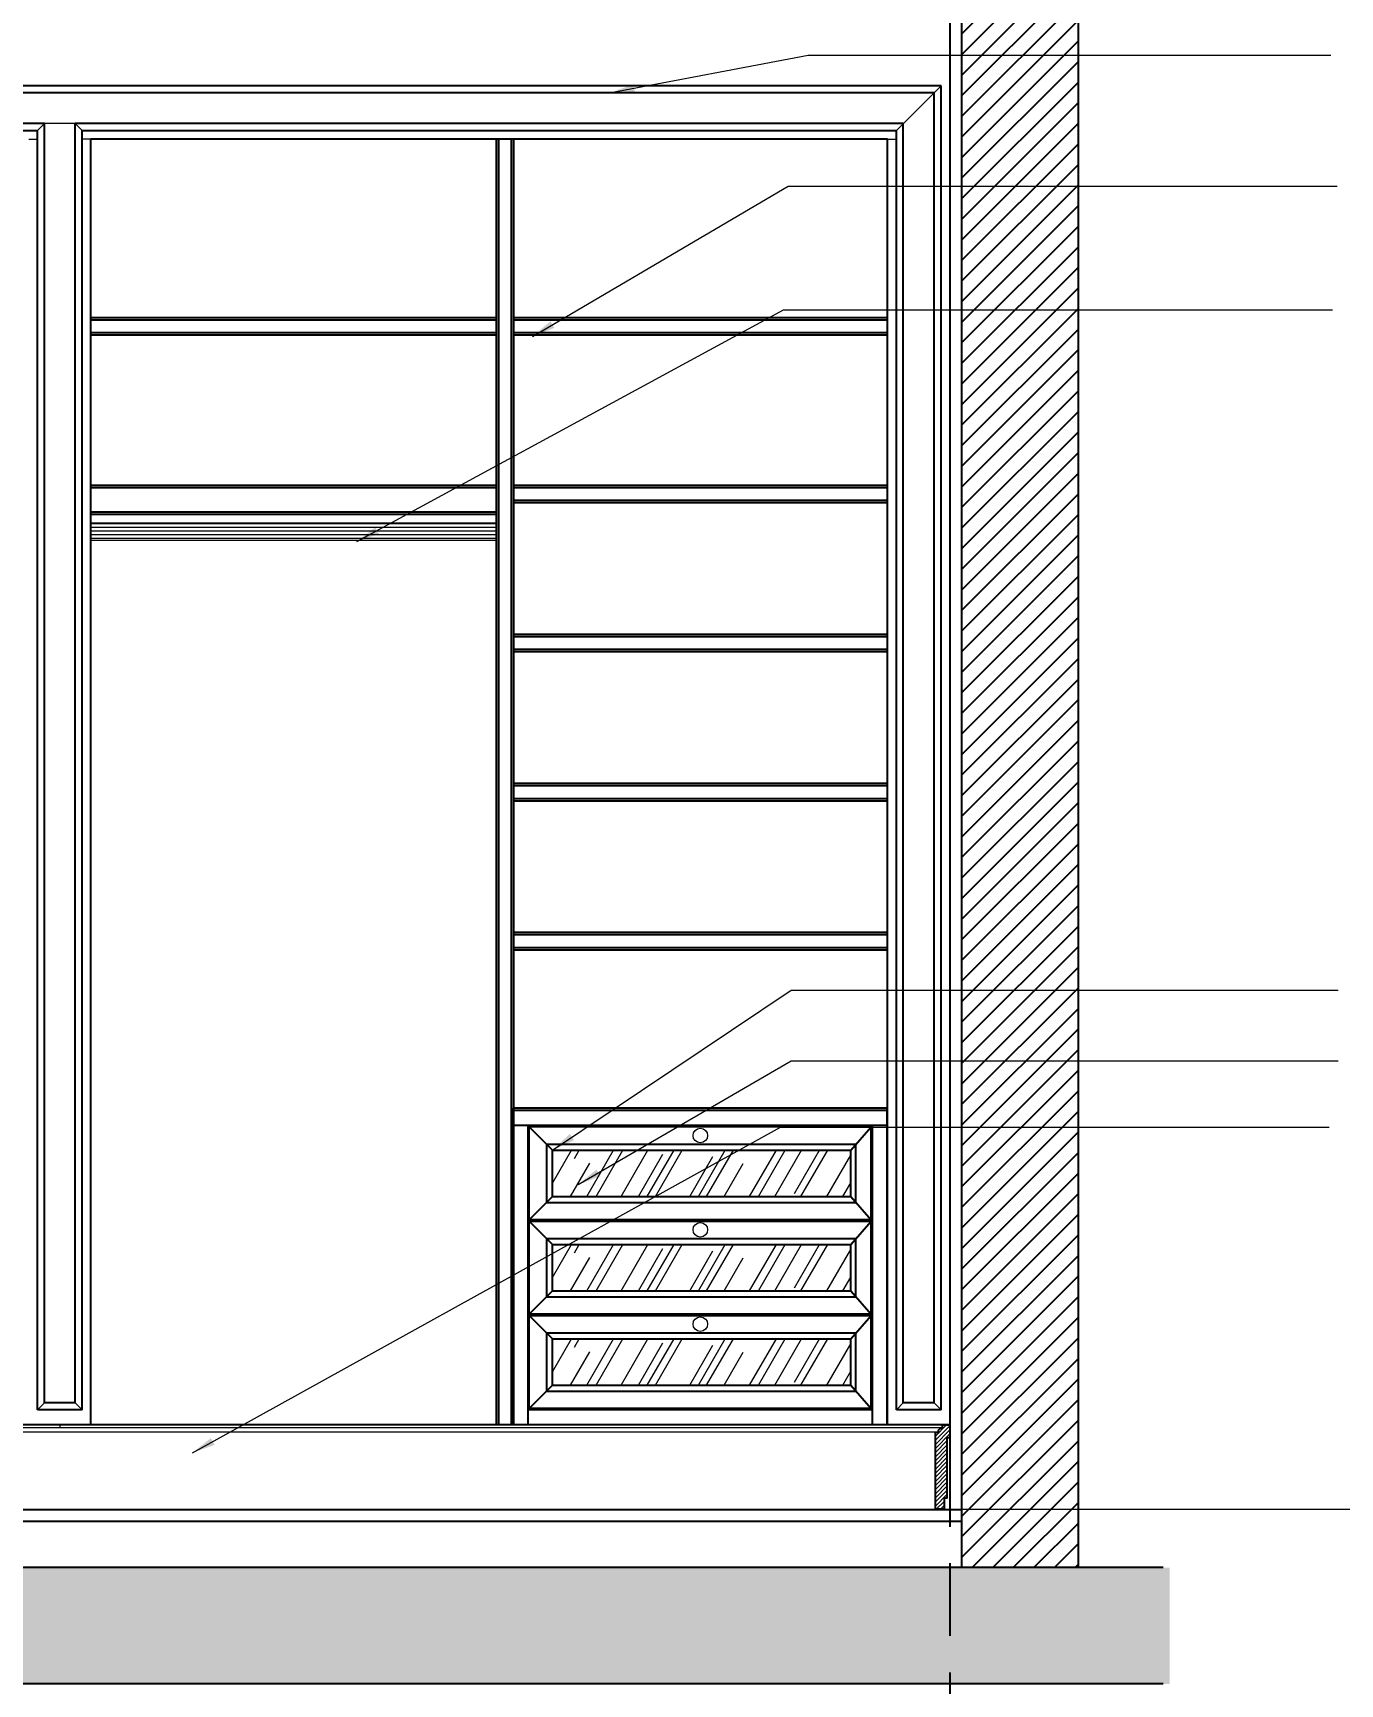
# Model space of a CAD drawing. Header units: inches. Extents: x -12478 to 399182, y -23212 to 525552.
# Drawn here: x 73780 to 76025, y -9408 to -6573 of the extents above; entities that cross this region are included whole.
import ezdxf

# ---------------------------------------------------------------- set-up
doc = ezdxf.new("R2010")
doc.units = ezdxf.units.IN
doc.header["$LTSCALE"] = 1000
doc.header["$MEASUREMENT"] = 0
for name, pattern in [('DASHED', [0.75, 0.5, -0.25]), ('HIDDEN', [0.375, 0.25, -0.125]), ('HIDDEN2', [0.1875, 0.125, -0.0625])]:
    doc.linetypes.add(name, pattern=pattern)
for name, color, linetype, lineweight in [('05 Menuiserie Vue', 4, 'Continuous', 25), ('06 Menuiserie Coupe', 113, 'Continuous', 25), ('06 Quincaillerie', 151, 'Continuous', 15), ('10 Décors et Achures', 54, 'Continuous', 5), ('11 Quincaillerie', 121, 'Continuous', 15), ('A-FLOR-TILE', 8, 'Continuous', 9), ('ID-NOTES', 3, 'Continuous', 0)]:
    doc.layers.add(name, color=color, linetype=linetype, lineweight=lineweight)
for name, color, linetype in [('A-DIM', 9, 'Continuous'), ('A-Hidden', 8, 'HIDDEN'), ('Layer1', 1, 'Continuous'), ('Layer3', 3, 'Continuous'), ('Layer7', 8, 'Continuous'), ('menuiserie', 32, 'Continuous')]:
    doc.layers.add(name, color=color, linetype=linetype)
doc.styles.add('ZZ-Dim All', font='romans.shx', dxfattribs={"width": 0.8})
doc.dimstyles.new('DIM 0200', dxfattribs={"dimscale": 200, "dimtxt": 1, "dimasz": 0.8, "dimexe": 0.5, "dimexo": 1, "dimgap": 0.4, "dimtad": 1, "dimdec": 0, "dimrnd": 10, "dimdsep": 46, "dimtxsty": 'ZZ-Dim All', "dimblk1": 'ARCHTICK', "dimblk2": 'ARCHTICK', "dimsah": 1, "dimcen": 1, "dimdle": 0.5, "dimclrd": 256, "dimclre": 256, "dimclrt": 256, "dimadec": 0, "dimazin": 2, "dimtfac": 1, "dimtdec": 0, "dimtix": 1, "dimtmove": 2, "dimatfit": 2, "dimfxl": 1, "dimfxlon": 1, "dimtolj": 1, "dimtzin": 0, "dimlwd": -1, "dimlwe": -1, "dimarcsym": 0})
doc.dimstyles.new('DIM-100', dxfattribs={"dimscale": 50, "dimtxt": 1.25, "dimasz": 1, "dimexe": 1, "dimexo": 1, "dimgap": 0.6, "dimtad": 1, "dimdec": 0, "dimrnd": 5, "dimdsep": 46, "dimtxsty": 'ZZ-Dim All', "dimblk1": 'ARCHTICK', "dimblk2": 'ARCHTICK', "dimsah": 1, "dimcen": 1, "dimdle": 1, "dimclrd": 256, "dimclre": 8, "dimclrt": 256, "dimazin": 2, "dimtfac": 1, "dimtdec": 0, "dimtix": 1, "dimtmove": 2, "dimatfit": 2, "dimfxl": 0.1, "dimtolj": 1, "dimtzin": 0, "dimlwd": -1, "dimlwe": -1, "dimarcsym": 0})

# ---------------------------------------------------------------- blocks, each defined once
blk = doc.blocks.new('_ARCHTICK')
at = {"color": 0, "linetype": 'ByBlock', "const_width": 0.15}
blk.add_lwpolyline([(-0.5, -0.5), (0.5, 0.5)], dxfattribs=at)
blk = doc.blocks.new('*D848')
at = {"layer": 'A-DIM', "color": 8, "linetype": 'HIDDEN2', "transparency": 16777216}
for p, q in [((72297, -9013.2), (72297, -9698.9)), ((75354.9, -9013.2), (75354.9, -9698.9))]:
    blk.add_line(p, q, dxfattribs=at)
at = {"layer": 'A-DIM', "transparency": 16777216}
blk.add_line((72247, -9648.9), (75404.9, -9648.9), dxfattribs=at)
at = {"layer": 'Defpoints', "color": 0, "transparency": 16777216}
for p in [(72297, -8963.2, 0), (75354.9, -8963.2, 0), (75354.9, -9648.9)]:
    blk.add_point(p, dxfattribs=at)
at = {"layer": 'A-DIM', "transparency": 16777216, "xscale": 50, "yscale": 50, "zscale": 50, "rotation": 180}
blk.add_blockref('_ARCHTICK', (72297, -9648.9), dxfattribs=at)
at = {"layer": 'A-DIM', "transparency": 16777216, "xscale": 50, "yscale": 50, "zscale": 50}
blk.add_blockref('_ARCHTICK', (75354.9, -9648.9), dxfattribs=at)
at = {"layer": 'A-DIM', "color": 3, "transparency": 16777216, "insert": (73826, -9588.9), "char_height": 60, "attachment_point": 5, "style": 'ZZ-Dim All'}
blk.add_mtext('\\A1;3060', dxfattribs=at)

msp = doc.modelspace()

# ---------------------------------------------------------------- hatches: boundary and pattern name
at = {"layer": '10 Décors et Achures'}
h = msp.add_hatch(dxfattribs=at)
h.set_pattern_fill('LINE', color=256, scale=2, style=0)
h.set_pattern_definition([(180, (-45131.796, 13082.6683), (-1e-15, 6.35), [])])
h.paths.add_polyline_path([(73879.5, -7443.7), (73879.5, -7413.7), (74575.4, -7413.7), (74575.4, -7443.7)])
h = msp.add_hatch(dxfattribs=at)
h.set_pattern_fill('AR-RROOF', color=256, scale=3, angle=60, style=0)
h.set_pattern_definition([(60, (74746.89, -8571.19), (17.829, 183.28), [1143, -152.4, 381, -76.2]), (60, (74764.57, -8464.37), (-125.868, -15.318), [228.6, -25.146, 457.2, -57.15]), (60, (74709.85, -8505.81), (153.906, 368.681), [609.6, -106.68, 304.8, -76.2])])
h.paths.add_polyline_path([(75184.9, -8491.2), (75113.1, -8491.2), (75113.1, -8571.2), (75184.9, -8571.2)])
h.paths.add_polyline_path([(74672.4, -8491.2), (74672.4, -8571.2), (75113.1, -8571.2), (75113.1, -8491.2)])
h = msp.add_hatch(dxfattribs=at)
h.set_pattern_fill('AR-RROOF', color=256, scale=3, angle=60, style=0)
h.set_pattern_definition([(60, (74746.89, -8733.19), (17.829, 183.28), [1143, -152.4, 381, -76.2]), (60, (74764.57, -8626.37), (-125.868, -15.318), [228.6, -25.146, 457.2, -57.15]), (60, (74709.85, -8667.81), (153.906, 368.681), [609.6, -106.68, 304.8, -76.2])])
h.paths.add_polyline_path([(75184.9, -8653.2), (75113.1, -8653.2), (75113.1, -8733.2), (75184.9, -8733.2)])
h.paths.add_polyline_path([(74672.4, -8653.2), (74672.4, -8733.2), (75113.1, -8733.2), (75113.1, -8653.2)])
h = msp.add_hatch(dxfattribs=at)
h.set_pattern_fill('AR-RROOF', color=256, scale=3, angle=60, style=0)
h.set_pattern_definition([(60, (74746.89, -8895.19), (17.829, 183.28), [1143, -152.4, 381, -76.2]), (60, (74764.57, -8788.37), (-125.868, -15.318), [228.6, -25.146, 457.2, -57.15]), (60, (74709.85, -8829.81), (153.906, 368.681), [609.6, -106.68, 304.8, -76.2])])
h.paths.add_polyline_path([(75184.9, -8815.2), (75113.1, -8815.2), (75113.1, -8895.2), (75184.9, -8895.2)])
h.paths.add_polyline_path([(74672.4, -8815.2), (74672.4, -8895.2), (75113.1, -8895.2), (75113.1, -8815.2)])
h = msp.add_hatch(dxfattribs=at)
h.set_pattern_fill('ANSI31', color=256, scale=40, angle=180, style=0)
h.set_pattern_definition([(225, (10493.293, -39.573), (3.5355339, -3.5355339), [])])
edge = h.paths.add_edge_path()
edge.add_line((75354.9, -8985.7), (75349.9, -8985.7))
edge.add_line((75349.9, -8985.7), (75349.9, -9088.8))
edge.add_line((75349.9, -9088.8), (75344.9, -9088.8))
edge.add_line((75344.9, -9088.8), (75344.9, -9108.2))
edge.add_line((75344.9, -9108.2), (75329.9, -9108.2))
edge.add_line((75329.9, -9108.2), (75329.9, -8975.7))
edge.add_line((75329.9, -8975.7), (75334.9, -8975.7))
edge.add_arc((75342.4, -8975.7), 7.5, 90, 180, ccw=False)
edge.add_line((75342.4, -8968.2), (75342.4, -8963.2))
edge.add_line((75342.4, -8963.2), (75354.9, -8963.2))
edge.add_line((75354.9, -8963.2), (75354.9, -8985.7))
at = {"layer": 'Layer7'}
h = msp.add_hatch(dxfattribs=at)
h.set_pattern_fill('ANSI31', color=256, scale=200, style=0)
h.set_pattern_definition([(45, (25164.702, 1268.558), (-17.67767, 17.67767), [])])
h.paths.add_polyline_path([(75374.9, -9208.2), (75575, -9208.2), (75575, -4958.7), (75374.9, -4958.7)])
h = msp.add_hatch(dxfattribs=at)
h.set_pattern_fill('AR-CONC', color=256, scale=10, style=0)
h.set_pattern_definition([(50, (9238.4, 6129.21), (71.72602, -6.275213), [7.5, -82.5]), (355, (9238.4, 6129.21), (-13.87513, 75.21921), [6, -66]), (100.45144, (9244.38, 6128.686), (57.850885, 68.944), [6.37402, -70.11421]), (46.1842, (9238.4, 6149.21), (106.72413, -16.55193), [11.25, -123.75]), (96.63564, (9247.29, 6147.83), (93.4662, 97.41186), [9.56103, -105.17138]), (351.18416, (9238.4, 6149.21), (93.4662, 97.41186), [9, -99]), (21, (9248.4, 6144.21), (59.690705, -40.26189), [7.5, -82.5]), (326, (9248.4, 6144.21), (24.33153, 72.515005), [6, -66]), (71.45144, (9253.375, 6140.854), (84.02224, 32.253115), [6.37402, -70.11421]), (37.5, (9238.4, 6129.21), (1.215986, 33.289385), [0, -65.2, 0, -67, 0, -66.25]), (7.5, (9238.4, 6129.21), (26.306954, 39.441171), [0, -38.2, 0, -63.7, 0, -25.25]), (327.5, (9216.1, 6129.21), (53.382244, -2.255487), [0, -25, 0, -78, 0, -103.5]), (317.5, (9206.1, 6129.21), (58.318617, 10.010498), [0, -32.5, 0, -51.8, 0, -73.5])])
h.paths.add_polyline_path([(71901.2, -9208.2), (71901.2, -9408.2), (75732.2, -9408.2), (75732.2, -9208.2)])

# ---------------------------------------------------------------- linework, layer by layer
at = {"layer": '05 Menuiserie Vue'}
for p, q in [((75339.9, -6663.2), (72312, -6663.2)), ((75339.9, -8937.2), (75339.9, -6663.2)), ((75327.9, -6675.2), (72324, -6675.2)), ((75327.9, -8925.2), (75327.9, -6675.2)), ((73799.5, -6728.2), (72377, -6728.2)), ((72389, -6740.2), (73787.5, -6740.2)), ((73787.5, -8937.2), (73787.5, -6740.2)), ((73799.5, -8925.2), (73799.5, -6728.2)), ((74590.4, -6728.2), (73852.5, -6728.2)), ((73852.5, -8925.2), (73852.5, -6728.2)), ((73864.5, -6740.2), (74590.4, -6740.2)), ((73864.5, -8937.2), (73864.5, -6740.2)), ((75274.9, -6728.2), (74590.4, -6728.2)), ((74590.4, -6740.2), (75262.9, -6740.2)), ((75262.9, -8937.2), (75262.9, -6740.2)), ((75274.9, -8925.2), (75274.9, -6728.2)), ((73879.5, -8963.2), (73879.5, -6755.2)), ((74590.4, -6755.2), (73879.5, -6755.2)), ((74575.4, -6755.2), (74575.4, -8963.2)), ((74579.4, -6755.2), (74579.4, -8963.2)), ((75247.9, -6755.2), (74590.4, -6755.2)), ((74601.4, -6755.2), (74601.4, -8963.2)), ((74605.4, -6755.2), (74605.4, -8963.2)), ((75247.9, -8963.2), (75247.9, -6755.2)), ((74575.4, -7061.7), (73879.5, -7061.7)), ((74575.4, -7065.7), (73879.5, -7065.7)), ((74575.4, -7087.7), (73879.5, -7087.7)), ((75247.9, -7061.7), (74605.4, -7061.7)), ((75247.9, -7065.7), (74605.4, -7065.7)), ((75247.9, -7087.7), (74605.4, -7087.7)), ((74575.4, -7091.7), (73879.5, -7091.7)), ((75247.9, -7091.7), (74605.4, -7091.7)), ((74575.4, -7349.7), (73879.5, -7349.7)), ((74575.4, -7353.7), (73879.5, -7353.7)), ((75247.9, -7349.7), (74605.4, -7349.7)), ((75247.9, -7353.7), (74605.4, -7353.7)), ((74575.4, -7395.7), (73879.5, -7395.7)), ((74575.4, -7399.7), (73879.5, -7399.7)), ((75247.9, -7375.7), (74605.4, -7375.7)), ((75247.9, -7379.7), (74605.4, -7379.7)), ((75247.9, -7605.7), (74605.4, -7605.7)), ((75247.9, -7609.7), (74605.4, -7609.7)), ((75247.9, -7631.7), (74605.4, -7631.7)), ((75247.9, -7635.7), (74605.4, -7635.7)), ((75247.9, -7861.7), (74605.4, -7861.7)), ((75247.9, -7865.7), (74605.4, -7865.7)), ((75247.9, -7887.7), (74605.4, -7887.7)), ((75247.9, -7891.7), (74605.4, -7891.7)), ((75247.9, -8117.7), (74605.4, -8117.7)), ((75247.9, -8121.7), (74605.4, -8121.7)), ((75247.9, -8143.7), (74605.4, -8143.7)), ((75247.9, -8147.7), (74605.4, -8147.7)), ((75246.9, -8419.2), (74605.4, -8419.2)), ((74605.4, -8963.2), (74605.4, -8419.2)), ((75246.9, -8963.2), (75246.9, -8419.2)), ((75246.9, -8423.2), (74605.4, -8423.2)), ((75246.9, -8449.2), (74605.4, -8449.2)), ((74630.4, -8963.2), (74630.4, -8449.2)), ((75221.9, -8963.2), (75221.9, -8449.2)), ((75219.9, -8451.2), (74632.4, -8451.2)), ((74632.4, -8611.2), (74632.4, -8451.2)), ((75219.9, -8611.2), (75219.9, -8451.2)), ((75219.9, -8611.2), (74632.4, -8611.2)), ((75219.9, -8613.2), (74632.4, -8613.2)), ((74632.4, -8773.2), (74632.4, -8613.2)), ((75219.9, -8773.2), (75219.9, -8613.2)), ((75219.9, -8773.2), (74632.4, -8773.2)), ((75219.9, -8775.2), (74632.4, -8775.2)), ((74632.4, -8935.2), (74632.4, -8775.2)), ((75219.9, -8935.2), (75219.9, -8775.2)), ((73852.5, -8925.2), (73799.5, -8925.2)), ((75327.9, -8925.2), (75274.9, -8925.2)), ((73864.5, -8937.2), (73787.5, -8937.2)), ((75221.9, -8937.2), (74630.4, -8937.2)), ((75219.9, -8935.2), (74632.4, -8935.2)), ((75339.9, -8937.2), (75262.9, -8937.2)), ((75354.9, -8963.2, 0), (72297, -8963.2))]:
    msp.add_line(p, q, dxfattribs=at)
at = {"layer": '05 Menuiserie Vue', "lineweight": 5}
for p, q in [((75339.9, -6663.2), (75262.9, -6740.2)), ((73787.5, -6740.2), (73799.5, -6728.2)), ((73852.5, -6728.2), (73799.5, -6728.2)), ((73864.5, -6740.2), (73852.5, -6728.2)), ((73772.5, -6755.2), (73787.5, -6755.2)), ((73879.5, -6755.2), (73864.5, -6755.2)), ((75247.9, -6755.2), (75262.9, -6755.2)), ((73787.5, -8937.2), (73799.5, -8925.2)), ((73864.5, -8937.2), (73852.5, -8925.2)), ((75262.9, -8937.2), (75274.9, -8925.2)), ((75339.9, -8937.2), (75327.9, -8925.2)), ((73826, -8963.2), (73826, -8968.2))]:
    msp.add_line(p, q, dxfattribs=at)
at = {"layer": '06 Menuiserie Coupe', "elevation": 0}
msp.add_lwpolyline([(75354.9, -8985.7), (75349.9, -8985.7), (75349.9, -9088.8), (75344.9, -9088.8), (75344.9, -9108.2), (75329.9, -9108.2), (75329.9, -8975.7), (75334.9, -8975.7, -0.414214), (75342.4, -8968.2), (75342.4, -8963.2), (75354.9, -8963.2), (75354.9, -8985.7)], format="xyb", dxfattribs=at)
at = {"layer": '06 Quincaillerie'}
for centre in [(74926.2, -8466.2), (74926.2, -8628.2), (74926.2, -8790.2)]:
    msp.add_circle(centre, 12.5, dxfattribs=at)
at = {"layer": '11 Quincaillerie'}
for p, q in [((73879.5, -7413.7), (74575.4, -7413.7)), ((73879.5, -7443.7), (74575.4, -7443.7))]:
    msp.add_line(p, q, dxfattribs=at)
at = {"layer": 'A-FLOR-TILE'}
for p, q in [((75342.4, -8968.2, 0), (72309.5, -8968.2, 0)), ((75329.9, -8975.7, 0), (72322, -8975.7, 0))]:
    msp.add_line(p, q, dxfattribs=at)
at = {"layer": 'A-Hidden', "linetype": 'DASHED', "lineweight": 0, "ltscale": 10}
msp.add_line((77707, -9108.5, 0), (70543.8, -9108.5, 0), dxfattribs=at)
at = {"layer": 'Layer1'}
for p, q in [((72277, -9108.5, 0), (75374.9, -9108.5, 0)), ((72277, -9128.5, 0), (75374.9, -9128.5, 0))]:
    msp.add_line(p, q, dxfattribs=at)
at = {"layer": 'Layer3'}
for p, q in [((75575, -4758.7, 0), (75575, -9208.2, 0)), ((75354.9, -4958.7, 0), (75354.9, -9108.5, 0)), ((75374.9, -4958.7, 0), (75374.9, -9208.2, 0)), ((75721.1, -9208.2), (71901.2, -9208.2)), ((75721.1, -9408.2), (71901.2, -9408.2))]:
    msp.add_line(p, q, dxfattribs=at)
at = {"layer": 'menuiserie', "ltscale": 0.3}
for p, q in [((74672.4, -8491.2), (74632.4, -8451.2)), ((75184.9, -8491.2), (75219.9, -8451.2)), ((74662.4, -8581.2), (74662.4, -8481.2)), ((74662.4, -8481.2), (75193.6, -8481.2)), ((74672.4, -8571.2), (74672.4, -8491.2)), ((74672.4, -8491.2), (75184.9, -8491.2)), ((75184.9, -8571.2), (75184.9, -8491.2)), ((75193.6, -8581.2), (75193.6, -8481.2)), ((74672.4, -8571.2), (74632.4, -8611.2)), ((74662.4, -8581.2), (75193.6, -8581.2)), ((74672.4, -8571.2), (75184.9, -8571.2)), ((75184.9, -8571.2), (75219.9, -8611.2)), ((74632.4, -8611.2), (75219.9, -8611.2)), ((74632.4, -8611.2), (75219.9, -8611.2)), ((74632.4, -8613.2), (75219.9, -8613.2)), ((74672.4, -8653.2), (74632.4, -8613.2)), ((75184.9, -8653.2), (75219.9, -8613.2)), ((74662.4, -8743.2), (74662.4, -8643.2)), ((74662.4, -8643.2), (75193.6, -8643.2)), ((75193.6, -8743.2), (75193.6, -8643.2)), ((74672.4, -8733.2), (74672.4, -8653.2)), ((74672.4, -8653.2), (75184.9, -8653.2)), ((75184.9, -8733.2), (75184.9, -8653.2)), ((74672.4, -8733.2), (74632.4, -8773.2)), ((74672.4, -8733.2), (75184.9, -8733.2)), ((75184.9, -8733.2), (75219.9, -8773.2)), ((74662.4, -8743.2), (75193.6, -8743.2)), ((74632.4, -8773.2), (75219.9, -8773.2)), ((74632.4, -8775.2), (75219.9, -8775.2)), ((74672.4, -8815.2), (74632.4, -8775.2)), ((75184.9, -8815.2), (75219.9, -8775.2)), ((74662.4, -8905.2), (74662.4, -8805.2)), ((74662.4, -8805.2), (75193.6, -8805.2)), ((74672.4, -8895.2), (74672.4, -8815.2)), ((74672.4, -8815.2), (75184.9, -8815.2)), ((75184.9, -8895.2), (75184.9, -8815.2)), ((75193.6, -8905.2), (75193.6, -8805.2)), ((74672.4, -8895.2), (74632.4, -8935.2)), ((74672.4, -8895.2), (75184.9, -8895.2)), ((75184.9, -8895.2), (75219.9, -8935.2)), ((74662.4, -8905.2), (75193.6, -8905.2))]:
    msp.add_line(p, q, dxfattribs=at)

# ---------------------------------------------------------------- dimensions: what is measured, and where the dimension line sits
at = {"layer": 'A-DIM'}
dim = msp.add_linear_dim(base=(75354.9, -9648.9, 0), p1=(72297, -8963.2, 0), p2=(75354.9, -8963.2, 0), dimstyle='DIM-100', override={"dimtxt": 1.2, "dimclrt": 3}, dxfattribs=at)
dim.commit()
dim.dimension.update_dxf_attribs({"geometry": '*D848', "text_midpoint": (73826, -9588.9, 0)})

# ---------------------------------------------------------------- leaders
at = {"layer": 'ID-NOTES'}
for points in [[(74773.1, -6674.8), (75111.2, -6610.6), (76009.5, -6610.6)], [(74637.7, -7093.8, 751.7), (75077.2, -6835.8, 751.7), (76019.9, -6835.8, 751.7)], [(74336, -7446.2, 751.7), (75069.3, -7048.3, 751.7), (76011.9, -7048.3, 751.7)], [(74672.4, -8491.2, 751.7), (75082, -8216.7, 751.7), (76021.8, -8216.7, 751.7)], [(74716.4, -8550.5, 751.7), (75082, -8337.7, 751.7), (76021.8, -8337.7, 751.7)], [(74053.8, -9011.1, 751.7), (75063.8, -8451.7, 751.7), (76006.4, -8451.7, 751.7)]]:
    msp.add_leader(points, dimstyle='DIM 0200', override={"dimasz": 0.2, "dimtad": 0, "dimclrd": 8}, dxfattribs=at)

doc.saveas('drawing.dxf')
